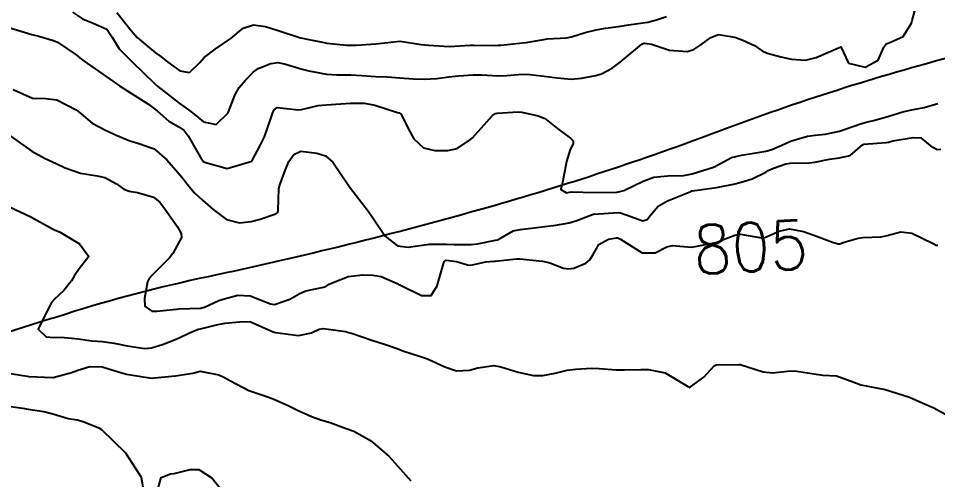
# Model space of a CAD drawing. Header units: metres. Extents: x 318500 to 325275, y 7408834 to 7428799.
# Drawn here: x 319701.9 to 319777, y 7411174.5 to 7411212.3 of the extents above; entities that cross this region are included whole.
import ezdxf
from ezdxf.enums import TextEntityAlignment as Align

# ---------------------------------------------------------------- set-up
doc = ezdxf.new("R2010")
doc.units = ezdxf.units.M
doc.header["$MEASUREMENT"] = 0
for name, color, linetype in [('Cotas', 45, 'Continuous'), ('Curvas de Nivel 1m', 11, 'Continuous'), ('Curvas de Nivel 5m', 15, 'Continuous'), ('Vias Secundárias', 230, 'Continuous')]:
    doc.layers.add(name, color=color, linetype=linetype)
doc.styles.add('Style-STANDARD', font='STANDARD.shx')

msp = doc.modelspace()

# ---------------------------------------------------------------- linework, layer by layer
at = {"layer": 'Curvas de Nivel 1m', "flags": 128}
for points, elevation in [([(319706.334, 7411212.808), (319707.132, 7411212.245), (319708.022, 7411211.891), (319709.12, 7411211.407), (319709.568, 7411210.763), (319710.141, 7411209.795), (319711.091, 7411208.829), (319711.189, 7411208.739), (319713.063, 7411206.921), (319713.287, 7411206.717), (319715.04, 7411205.342), (319715.995, 7411204.676), (319716.57, 7411204.211), (319717.022, 7411203.833), (319718.068, 7411203.601), (319719.029, 7411204.536), (319719.069, 7411204.639), (319719.624, 7411206.059), (319719.945, 7411206.627), (319720.451, 7411207.238), (319721.079, 7411207.879), (319721.501, 7411208.186), (319722.518, 7411208.589), (319723.091, 7411208.663), (319723.659, 7411208.574), (319725.084, 7411208.141), (319725.641, 7411207.992), (319727.078, 7411207.709), (319727.926, 7411207.668), (319729.078, 7411207.667), (319729.96, 7411207.608), (319731.076, 7411207.541), (319732.035, 7411207.506), (319733.075, 7411207.433), (319734.175, 7411207.332), (319735.073, 7411207.307), (319736.106, 7411207.379), (319737.076, 7411207.49), (319737.877, 7411207.589), (319739.08, 7411207.677), (319739.778, 7411207.661), (319741.079, 7411207.591), (319741.809, 7411207.603), (319743.081, 7411207.715), (319743.693, 7411207.699), (319745.079, 7411207.534), (319745.938, 7411207.416), (319747.076, 7411207.318), (319747.929, 7411207.399), (319749.081, 7411207.611), (319749.563, 7411207.753), (319750.415, 7411208.22), (319751.095, 7411208.716), (319752.864, 7411210.184), (319753.03, 7411210.263), (319753.111, 7411210.271), (319753.636, 7411210.175), (319755.105, 7411209.695), (319756.548, 7411209.582), (319757.106, 7411209.738), (319757.666, 7411210.122), (319758.496, 7411210.733), (319759.123, 7411210.969), (319760.463, 7411210.744), (319761.116, 7411210.499), (319762.059, 7411210.066), (319762.694, 7411209.644), (319763.104, 7411209.443), (319764.213, 7411209.145), (319765.099, 7411208.953), (319766.23, 7411208.878), (319767.101, 7411209.097), (319769.11, 7411209.97), (319769.748, 7411208.612), (319771.094, 7411208.303), (319772.158, 7411208.871), (319772.619, 7411209.925), (319772.833, 7411210.204), (319773.116, 7411210.3), (319774.219, 7411210.808), (319774.882, 7411211.894), (319774.935, 7411212.102), (319775.155, 7411212.906)], 802), ([(319709.937, 7411212.758), (319711.118, 7411211.283), (319711.599, 7411210.735), (319713.097, 7411209.468), (319713.553, 7411209.171), (319714.114, 7411208.705), (319715.08, 7411207.993), (319715.89, 7411207.866), (319716.73, 7411208.665), (319717.094, 7411209.079), (319717.976, 7411209.777), (319719.109, 7411210.526), (319719.251, 7411210.638), (319720.272, 7411211.473), (319721.127, 7411211.762), (319722.087, 7411211.634), (319723.121, 7411211.301), (319724.967, 7411210.706), (319725.112, 7411210.662), (319725.644, 7411210.552), (319726.882, 7411210.307), (319727.107, 7411210.27), (319728.706, 7411210.106), (319729.106, 7411210.085), (319729.517, 7411210.085), (319731.107, 7411210.213), (319733.07, 7411210.411), (319733.11, 7411210.412), (319734.824, 7411210.141), (319735.107, 7411210.125), (319735.417, 7411210.107), (319737.106, 7411209.996), (319738.822, 7411210.089), (319739.107, 7411210.105), (319740.843, 7411210.079), (319741.107, 7411210.088), (319741.338, 7411210.107), (319743.11, 7411210.281), (319743.388, 7411210.316), (319744.836, 7411210.572), (319745.115, 7411210.603), (319746.696, 7411210.687), (319747.118, 7411210.773), (319748.235, 7411211.138), (319749.127, 7411211.351), (319749.884, 7411211.474), (319751.132, 7411211.652), (319751.601, 7411211.735), (319753.137, 7411211.947), (319753.336, 7411211.979), (319754.054, 7411212.171), (319754.879, 7411212.428)], 801), ([(319701.12, 7411211.533), (319702.984, 7411210.979), (319703.112, 7411210.95), (319703.571, 7411210.843), (319704.771, 7411210.489), (319705.105, 7411210.329), (319706.608, 7411209.291), (319707.091, 7411208.924), (319707.163, 7411208.871), (319707.273, 7411208.797), (319709.071, 7411207.523), (319710.175, 7411206.753), (319711.052, 7411206.19), (319712.469, 7411205.295), (319713.033, 7411204.892), (319713.228, 7411204.717), (319714.192, 7411203.873), (319715.017, 7411203.399), (319715.44, 7411203.109), (319715.762, 7411202.679), (319716.872, 7411200.771), (319716.932, 7411200.661), (319716.95, 7411200.631), (319716.979, 7411200.604), (319717.119, 7411200.518), (319718.97, 7411200.002), (319720.98, 7411200.61), (319721.673, 7411201.927), (319722.021, 7411202.595), (319722.531, 7411204.094), (319722.688, 7411204.585), (319722.802, 7411204.815), (319723.036, 7411204.987), (319724.784, 7411204.812), (319725.034, 7411204.831), (319726.41, 7411205.169), (319727.04, 7411205.22), (319728.259, 7411205.294), (319729.043, 7411205.35), (319730.192, 7411205.34), (319731.041, 7411205.187), (319732.897, 7411204.588), (319733.031, 7411204.545), (319733.182, 7411204.448), (319733.787, 7411203.207), (319734.207, 7411202.432), (319734.999, 7411201.694), (319735.94, 7411201.466), (319736.996, 7411201.463), (319737.754, 7411201.633), (319738.861, 7411202.372), (319739.011, 7411202.516), (319740.647, 7411204.346), (319740.883, 7411204.491), (319741.033, 7411204.516), (319742.733, 7411204.625), (319743.034, 7411204.602), (319744.381, 7411204.3), (319744.862, 7411204.126), (319745.027, 7411204.014), (319745.991, 7411203.247), (319747.012, 7411202.488), (319747.244, 7411202.258), (319747.234, 7411202.03), (319747, 7411201.562), (319746.686, 7411200.563), (319746.655, 7411200.265), (319746.37, 7411198.858), (319746.226, 7411198.271), (319746.689, 7411198.006), (319746.948, 7411198.063), (319747.121, 7411198.086), (319748.948, 7411198.034), (319750.801, 7411198.065), (319750.949, 7411198.086), (319751.389, 7411198.203), (319752.962, 7411198.97), (319753.842, 7411199.296), (319754.968, 7411199.387), (319756.264, 7411199.435), (319756.972, 7411199.574), (319758.721, 7411200.104), (319758.903, 7411200.179), (319758.982, 7411200.233), (319760.192, 7411200.888), (319760.995, 7411201.09), (319761.837, 7411201.228), (319763.001, 7411201.421), (319763.491, 7411201.554), (319764.538, 7411202.027), (319765.012, 7411202.242), (319766.384, 7411202.639), (319767.017, 7411202.723), (319767.836, 7411202.806), (319769.021, 7411203.055), (319770.732, 7411203.65), (319771.028, 7411203.749), (319771.184, 7411203.783), (319771.781, 7411203.932), (319772.765, 7411204.192), (319773.035, 7411204.271), (319774.275, 7411204.668), (319775.044, 7411204.831), (319775.921, 7411205.003), (319777.052, 7411205.311)], 803), ([(319701.464, 7411206.464), (319703.044, 7411205.752), (319704.138, 7411205.739), (319705.042, 7411205.615), (319706.627, 7411204.804), (319707.027, 7411204.482), (319707.939, 7411203.706), (319709.014, 7411203.128), (319709.268, 7411203.021), (319709.837, 7411202.758), (319711.003, 7411202.262), (319711.65, 7411202.084), (319712.993, 7411201.602), (319714.037, 7411200.704), (319714.964, 7411199.643), (319715.388, 7411199.115), (319715.725, 7411198.678), (319716.291, 7411198.017), (319716.938, 7411197.419), (319717.826, 7411196.651), (319718.918, 7411195.827), (319719.979, 7411195.559), (319720.916, 7411195.667), (319721.667, 7411195.851), (319722.926, 7411196.284), (319723.099, 7411196.406), (319723.139, 7411196.578), (319723.177, 7411198.348), (319723.229, 7411198.577), (319723.707, 7411199.834), (319724.01, 7411200.57), (319724.403, 7411201.152), (319724.993, 7411201.412), (319726.281, 7411201.25), (319726.988, 7411201.038), (319727.608, 7411200.521), (319728.95, 7411198.5), (319730.51, 7411196.484), (319730.921, 7411195.871), (319731.868, 7411194.465), (319732.888, 7411193.669), (319733.755, 7411193.569), (319734.89, 7411193.722), (319735.491, 7411193.814), (319736.891, 7411193.814), (319737.505, 7411193.777), (319738.891, 7411193.787), (319739.416, 7411193.838), (319740.897, 7411194.123), (319741.066, 7411194.17), (319741.358, 7411194.335), (319742.344, 7411194.891), (319742.91, 7411195.017), (319744.066, 7411195.149), (319744.914, 7411195.249), (319745.83, 7411195.362), (319746.919, 7411195.56), (319747.466, 7411195.71), (319748.817, 7411196.241), (319748.9, 7411196.27), (319748.93, 7411196.277), (319748.965, 7411196.274), (319750.932, 7411196.397), (319751.11, 7411196.385), (319751.581, 7411196.2), (319752.923, 7411195.727), (319753.278, 7411195.823), (319753.564, 7411196.174), (319754.199, 7411196.905), (319754.942, 7411197.365), (319756.856, 7411198.131), (319756.95, 7411198.159), (319756.989, 7411198.167), (319758.955, 7411198.441), (319760.332, 7411198.714), (319760.962, 7411198.877), (319761.881, 7411199.152), (319762.975, 7411199.697), (319763.187, 7411199.837), (319763.613, 7411200.041), (319764.636, 7411200.374), (319764.986, 7411200.432), (319766.522, 7411200.47), (319766.988, 7411200.521), (319768.198, 7411200.775), (319768.993, 7411200.864), (319769.886, 7411201.068), (319770.888, 7411201.942), (319771.01, 7411201.983), (319772.815, 7411202.119), (319773.012, 7411202.161), (319773.371, 7411202.272), (319775.017, 7411202.545), (319775.653, 7411202.517), (319776.441, 7411201.869), (319777.005, 7411201.547), (319777.291, 7411201.572)], 804), ([(319701.166, 7411196.876), (319702.918, 7411196.032), (319704.673, 7411195.053), (319704.902, 7411194.947), (319705.256, 7411194.816), (319706.886, 7411193.848), (319707.649, 7411192.788), (319706.86, 7411191.777), (319706.457, 7411191.201), (319706.249, 7411190.806), (319705.624, 7411190.026), (319704.827, 7411189.267), (319704.606, 7411189.04), (319704.482, 7411188.825), (319703.935, 7411187.701), (319703.506, 7411186.839), (319704.167, 7411186.213), (319704.783, 7411186.165), (319705.4, 7411186.198), (319706.782, 7411186.047), (319707.9, 7411185.902), (319708.781, 7411185.832), (319709.723, 7411185.699), (319710.777, 7411185.482), (319712.235, 7411185.266), (319712.776, 7411185.318), (319713.682, 7411185.609), (319714.784, 7411186.043), (319716.14, 7411186.67), (319716.613, 7411186.843), (319716.793, 7411186.887), (319718.202, 7411187.243), (319718.8, 7411187.329), (319719.972, 7411187.453), (319720.803, 7411187.467), (319722.732, 7411186.639), (319722.791, 7411186.615), (319722.909, 7411186.579), (319724.788, 7411186.326), (319725.842, 7411186.544), (319726.488, 7411186.841), (319726.796, 7411186.918), (319728.648, 7411186.647), (319728.792, 7411186.618), (319729.211, 7411186.496), (319730.785, 7411185.946), (319731.906, 7411185.588), (319732.778, 7411185.284), (319733.393, 7411185.057), (319734.772, 7411184.621), (319735.326, 7411184.414), (319736.76, 7411183.758), (319737.709, 7411183.432), (319738.757, 7411183.491), (319739.443, 7411183.676), (319740.763, 7411183.868), (319741.32, 7411183.776), (319742.755, 7411183.321), (319743.986, 7411183.067), (319744.751, 7411183.055), (319745.782, 7411183.247), (319746.758, 7411183.493), (319747.437, 7411183.577), (319748.761, 7411183.646), (319749.353, 7411183.639), (319750.76, 7411183.532), (319751.433, 7411183.527), (319752.761, 7411183.557), (319753.387, 7411183.547), (319754.757, 7411183.274), (319756.667, 7411182.131), (319756.739, 7411182.089), (319756.779, 7411182.089), (319756.842, 7411182.128), (319757.931, 7411182.934), (319758.766, 7411183.842), (319758.929, 7411183.937), (319760.768, 7411183.964), (319760.897, 7411183.949), (319762.76, 7411183.371), (319763.528, 7411183.269), (319764.761, 7411183.417), (319765.33, 7411183.446), (319766.758, 7411183.219), (319767.644, 7411183.099), (319768.756, 7411183.038), (319770.193, 7411182.504), (319770.745, 7411182.289), (319772.74, 7411181.92), (319774.731, 7411181.291), (319775.766, 7411180.833), (319776.718, 7411180.41), (319777.766, 7411179.849)], 806), ([(319700.746, 7411183.297), (319702.603, 7411182.991), (319702.742, 7411182.977), (319704.681, 7411182.881), (319704.741, 7411182.886), (319706.249, 7411183.303), (319706.75, 7411183.486), (319707.745, 7411183.795), (319708.755, 7411183.762), (319710.164, 7411183.333), (319710.746, 7411183.167), (319712.606, 7411182.857), (319712.742, 7411182.85), (319714.434, 7411183.006), (319714.745, 7411183.028), (319716.156, 7411183.262), (319716.751, 7411183.421), (319718.272, 7411183.12), (319718.744, 7411182.903), (319719.247, 7411182.632), (319720.728, 7411181.841), (319721.865, 7411181.45), (319722.719, 7411181.159), (319723.994, 7411180.567), (319724.706, 7411180.208), (319725.854, 7411179.696), (319726.699, 7411179.416), (319727.375, 7411179.198), (319728.692, 7411178.728), (319729.302, 7411178.494), (319730.679, 7411177.745), (319732.176, 7411176.457), (319732.652, 7411175.899), (319733.984, 7411174.43)], 807), ([(319700.707, 7411180.602), (319702.23, 7411180.382), (319702.705, 7411180.306), (319703.986, 7411180.114), (319704.701, 7411179.923), (319705.97, 7411179.535), (319706.696, 7411179.435), (319707.199, 7411179.297), (319708.464, 7411178.773), (319708.688, 7411178.629), (319710.66, 7411176.74), (319711.945, 7411174.727), (319712.206, 7411173.132)], 808), ([(319713.153, 7411173.25), (319713.565, 7411174.706), (319714.328, 7411175.001), (319714.635, 7411175.043), (319715.948, 7411175.363), (319716.64, 7411175.357), (319717.74, 7411174.649), (319718.619, 7411173.568)], 808)]:
    msp.add_lwpolyline(points, dxfattribs=dict(at, elevation=elevation))
at = {"layer": 'Curvas de Nivel 5m', "elevation": 805, "flags": 128}
msp.add_lwpolyline([(319701.218, 7411202.665), (319702.988, 7411201.412), (319704.019, 7411200.834), (319704.974, 7411200.402), (319705.729, 7411200.052), (319706.962, 7411199.608), (319708.337, 7411199.401), (319708.957, 7411199.261), (319709.916, 7411198.756), (319710.522, 7411198.322), (319710.944, 7411198.158), (319711.638, 7411198.038), (319712.939, 7411197.652), (319713.459, 7411197.236), (319713.877, 7411196.706), (319714.908, 7411195.237), (319715.205, 7411194.685), (319715.221, 7411194.359), (319714.885, 7411193.691), (319714.514, 7411193.057), (319714.239, 7411192.699), (319712.856, 7411191.285), (319712.586, 7411190.989), (319712.458, 7411190.724), (319712.194, 7411189.362), (319712.244, 7411188.726), (319712.814, 7411188.332), (319713.201, 7411188.328), (319714.817, 7411188.488), (319715.003, 7411188.502), (319716.819, 7411188.581), (319716.888, 7411188.59), (319717.099, 7411188.657), (319718.281, 7411189.193), (319718.831, 7411189.356), (319719.833, 7411189.627), (319720.834, 7411189.568), (319722.49, 7411188.92), (319722.824, 7411188.856), (319724.083, 7411189.315), (319724.838, 7411189.742), (319725.398, 7411189.996), (319726.846, 7411190.288), (319727.023, 7411190.351), (319727.312, 7411190.523), (319728.857, 7411191.159), (319730.037, 7411191.31), (319730.858, 7411191.271), (319731.536, 7411191.149), (319732.851, 7411190.587), (319732.941, 7411190.539), (319733.123, 7411190.446), (319734.838, 7411189.613), (319735.642, 7411189.608), (319736.133, 7411190.407), (319736.295, 7411190.967), (319736.708, 7411192.402), (319736.789, 7411192.483), (319736.871, 7411192.492), (319737.699, 7411192.388), (319738.6, 7411192.107), (319738.867, 7411192.091), (319740.113, 7411192.351), (319740.795, 7411192.417), (319740.871, 7411192.42), (319742.601, 7411192.596), (319742.874, 7411192.606), (319744.747, 7411192.417), (319744.872, 7411192.4), (319745.346, 7411192.283), (319746.449, 7411191.849), (319746.865, 7411191.777), (319747.283, 7411191.838), (319748.263, 7411192.246), (319748.603, 7411192.513), (319748.881, 7411192.972), (319749.341, 7411193.785), (319750.116, 7411194.222), (319750.786, 7411194.328), (319750.902, 7411194.313), (319751.105, 7411194.207), (319752.884, 7411193.109), (319753.944, 7411193.11), (319754.892, 7411193.594), (319755.36, 7411193.686), (319756.892, 7411193.565), (319757.37, 7411193.645), (319758.898, 7411193.941), (319759.023, 7411193.974), (319759.315, 7411194.096), (319760.446, 7411194.545), (319760.908, 7411194.615), (319762.627, 7411194.332), (319762.904, 7411194.345), (319764.08, 7411194.865), (319764.916, 7411195.063), (319766.077, 7411194.844), (319766.908, 7411194.537), (319768.426, 7411193.977), (319768.898, 7411193.825), (319769.038, 7411193.828), (319769.401, 7411193.962), (319770.547, 7411194.304), (319770.906, 7411194.342), (319772.412, 7411194.42), (319772.909, 7411194.526), (319774.011, 7411194.806), (319774.912, 7411194.7), (319776.671, 7411193.863), (319776.898, 7411193.738), (319777.041, 7411193.716)], dxfattribs=at)
at = {"layer": 'Vias Secundárias'}
msp.add_lwpolyline([(319901.806, 7411297.31, 0.031598), (319906.282, 7411271.944, -0.19738), (319903.147, 7411251.47, -0.214654), (319899.257, 7411248.773, 0.080805), (319893.418, 7411246.677), (319866.714, 7411239.376), (319847.902, 7411234.437), (319831.029, 7411227.119, 0.028546), (319817.994, 7411220.558, -0.063282), (319810.414, 7411217.38, -0.008706), (319792.353, 7411212.706, 0.005365), (319778.579, 7411209.24, 0.025826), (319759.191, 7411203.054, -0.020947), (319740.184, 7411196.784, -0.017014), (319717.412, 7411191.146, 0.024563), (319705.715, 7411188.061, -0.00713), (319683.701, 7411181.428, 0.003246), (319671.254, 7411177.783, -0.049254), (319645.334, 7411172.718)], format="xyb", dxfattribs=at)

# ---------------------------------------------------------------- texts
at = {"layer": 'Cotas', "style": 'Style-STANDARD'}
msp.add_text('805', height=4, rotation=2.96159, dxfattribs=at).set_placement((319761.743, 7411193.57, 805), align=Align.MIDDLE_CENTER)

doc.saveas('drawing.dxf')
